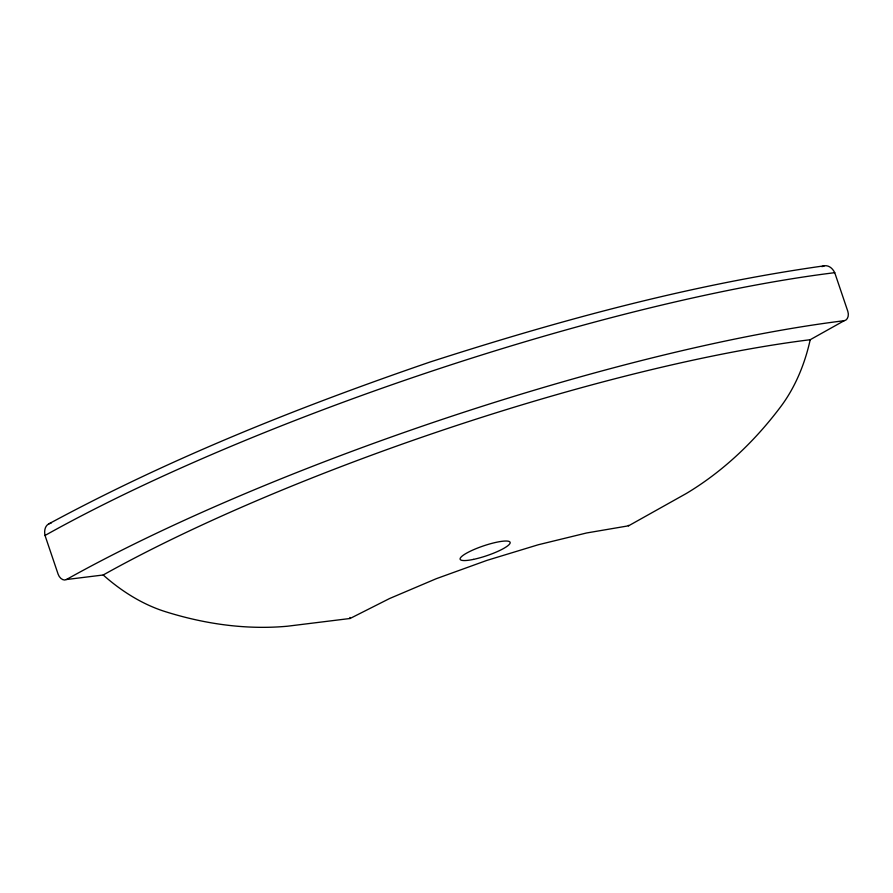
<?xml version="1.0" encoding="UTF-8"?>
<svg xmlns="http://www.w3.org/2000/svg" width="893" height="893" viewBox="0 0 893 893"><rect width="100%" height="100%" fill="white"/><g stroke="black" fill="none" stroke-linecap="round" stroke-linejoin="round"><path stroke-width="1.34" d="M51.057 523.198A14.221 9.6 60.8 0 0 45.018 535.465L58.134 574.221A6.854 4.621 60.8 0 0 66.395 579.535L103.197 574.992A527.06 103.275 -18.7 0 1 810.208 339.72L844.186 320.71A6.854 4.878 83 0 0 847.848 311.423L834.732 272.678A14.221 10.113 83 0 0 821.962 266.661M103.197 574.992A174.593 117.854 60.8 0 0 165.238 611.616A500.861 338.09 60.8 0 0 287.568 626.205L350.056 618.492L389.594 598.522L436.309 578.686L487.009 560.357L538.245 544.763L586.534 532.987L628.583 525.81L686.248 493.528A500.861 356.274 83 0 0 780.616 406.828A174.593 124.194 83 0 0 810.208 339.72M48.869 523.845C170.608 458.053 299.378 406.851 430.102 362C558.962 320.531 689.954 284.688 824.206 265.835M628.337 525.33A4.443 3.159 83 0 1 628.583 525.81M66.395 579.535A579.825 113.612 -18.7 0 1 844.186 320.71M45.018 535.465A588.721 115.353 -18.7 0 1 834.732 272.678M350.056 618.492A4.443 3.003 60.8 0 1 349.911 617.454M473.491 559.386A26.377 5.168 -18.7 0 0 510.149 542.475A26.377 5.168 -18.7 0 0 471.761 550.523A26.377 5.168 -18.7 0 0 473.491 559.386"/></g></svg>
